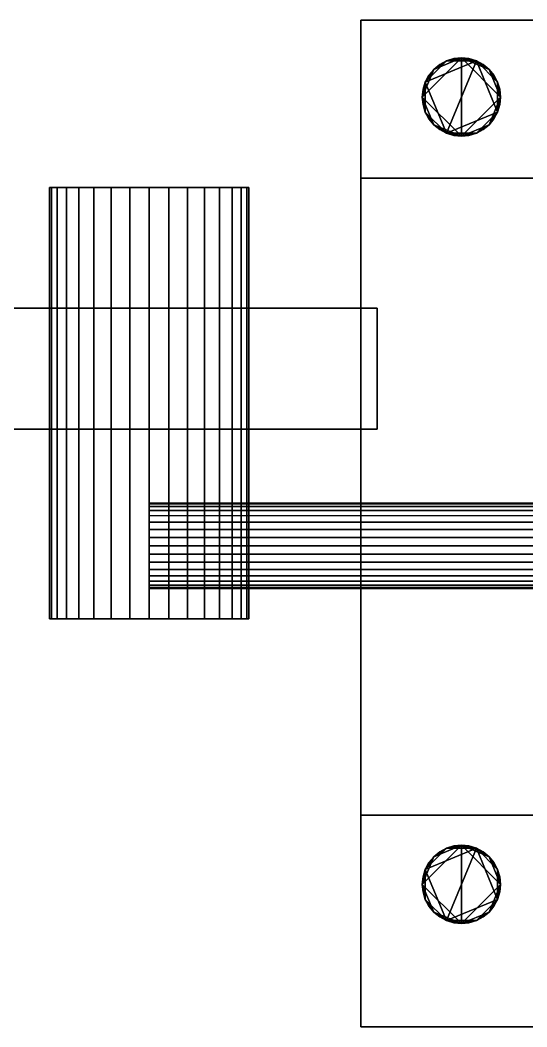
# Model space of a CAD drawing. Header units: metres. Extents: x 0 to 34.6, y -10.7 to 20.6.
# Drawn here: x 0.5251 to 0.5891, y 7.3772 to 7.5041 of the extents above; entities that cross this region are included whole.
import ezdxf

# ---------------------------------------------------------------- set-up
doc = ezdxf.new("R2010")
doc.units = ezdxf.units.M
doc.header["$MEASUREMENT"] = 0
doc.layers.get('0').update_dxf_attribs({"linetype": 'CONTINUOUS'})

msp = doc.modelspace()

# ---------------------------------------------------------------- linework, layer by layer
for points in [[(0.56812, 7.48419, 2.5), (0.56812, 7.5041, 2.5), (0.56812, 7.5041, 2.5), (0.56812, 7.48419, 2.5)], [(0.56812, 7.5041, 2.5), (0.5905, 7.5041, 2.5), (0.5905, 7.5041, 2.5), (0.56812, 7.5041, 2.5)], [(0.56812, 7.5041, 2.5), (0.56812, 7.48419, 2.5), (0.5905, 7.48419, 2.5), (0.5905, 7.5041, 2.5)], [(0.56812, 7.5041, 2.5), (0.5905, 7.5041, 2.5), (0.5905, 7.48419, 2.5), (0.56812, 7.48419, 2.5)], [(0.57588, 7.49441, 2.5), (0.57732, 7.4979, 2.5), (0.58081, 7.49935, 2.5)], [(0.58081, 7.48948, 2.5), (0.57588, 7.49441, 2.5), (0.58081, 7.49935, 2.5)], [(0.57732, 7.4979, 2.5), (0.57892, 7.49897, 2.5), (0.58081, 7.49935, 2.5)], [(0.57892, 7.49897, 2.5), (0.57985, 7.49925, 2.5), (0.58081, 7.49935, 2.5)], [(0.58081, 7.49935, 2.5), (0.57985, 7.49925, 2.5), (0.57892, 7.49897, 2.5)], [(0.5827, 7.49897, 2.5), (0.58081, 7.49935, 2.5), (0.57892, 7.49897, 2.5)], [(0.57985, 7.49925, 2.5), (0.57892, 7.49897, 2.5), (0.57892, 7.49897, 2.5), (0.57985, 7.49925, 2.5)], [(0.58081, 7.49935, 2.5), (0.57985, 7.49925, 2.5), (0.57985, 7.49925, 2.5), (0.58081, 7.49935, 2.5)], [(0.58081, 7.49935, 2.5), (0.58177, 7.49925, 2.5), (0.5827, 7.49897, 2.5)], [(0.58081, 7.49935, 2.5), (0.5827, 7.49897, 2.5), (0.5843, 7.4979, 2.5)], [(0.58081, 7.49935, 2.5), (0.5843, 7.4979, 2.5), (0.58574, 7.49441, 2.5)], [(0.58081, 7.49935, 2.5), (0.58574, 7.49441, 2.5), (0.58081, 7.48948, 2.5)], [(0.5827, 7.49897, 2.5), (0.58177, 7.49925, 2.5), (0.58081, 7.49935, 2.5)], [(0.58177, 7.49925, 2.5), (0.58081, 7.49935, 2.5), (0.58081, 7.49935, 2.5), (0.58177, 7.49925, 2.5)], [(0.5827, 7.49897, 2.5), (0.58177, 7.49925, 2.5), (0.58177, 7.49925, 2.5), (0.5827, 7.49897, 2.5)], [(0.57588, 7.49441, 2.5), (0.57625, 7.4963, 2.5), (0.57732, 7.4979, 2.5)], [(0.57892, 7.49897, 2.5), (0.57732, 7.4979, 2.5), (0.57625, 7.4963, 2.5)], [(0.5827, 7.49897, 2.5), (0.57892, 7.49897, 2.5), (0.57625, 7.4963, 2.5)], [(0.5827, 7.49897, 2.5), (0.57625, 7.4963, 2.5), (0.57892, 7.48985, 2.5)], [(0.57625, 7.4963, 2.5), (0.57671, 7.49715, 2.5), (0.57732, 7.4979, 2.5)], [(0.57732, 7.4979, 2.5), (0.57671, 7.49715, 2.5), (0.57625, 7.4963, 2.5)], [(0.57732, 7.4979, 2.5), (0.57671, 7.49715, 2.5), (0.57671, 7.49715, 2.5), (0.57732, 7.4979, 2.5)], [(0.57732, 7.4979, 2.5), (0.57807, 7.49852, 2.5), (0.57892, 7.49897, 2.5)], [(0.57892, 7.49897, 2.5), (0.57807, 7.49852, 2.5), (0.57732, 7.4979, 2.5)], [(0.57807, 7.49852, 2.5), (0.57732, 7.4979, 2.5), (0.57732, 7.4979, 2.5), (0.57807, 7.49852, 2.5)], [(0.57892, 7.49897, 2.5), (0.57807, 7.49852, 2.5), (0.57807, 7.49852, 2.5), (0.57892, 7.49897, 2.5)], [(0.57892, 7.48985, 2.5), (0.58537, 7.49252, 2.5), (0.5827, 7.49897, 2.5)], [(0.5827, 7.49897, 2.5), (0.58355, 7.49852, 2.5), (0.5843, 7.4979, 2.5)], [(0.5843, 7.4979, 2.5), (0.58355, 7.49852, 2.5), (0.5827, 7.49897, 2.5)], [(0.58537, 7.4963, 2.5), (0.5843, 7.4979, 2.5), (0.5827, 7.49897, 2.5)], [(0.58537, 7.49252, 2.5), (0.58537, 7.4963, 2.5), (0.5827, 7.49897, 2.5)], [(0.58355, 7.49852, 2.5), (0.5827, 7.49897, 2.5), (0.5827, 7.49897, 2.5), (0.58355, 7.49852, 2.5)], [(0.5843, 7.4979, 2.5), (0.58355, 7.49852, 2.5), (0.58355, 7.49852, 2.5), (0.5843, 7.4979, 2.5)], [(0.5843, 7.4979, 2.5), (0.58491, 7.49715, 2.5), (0.58537, 7.4963, 2.5)], [(0.5843, 7.4979, 2.5), (0.58537, 7.4963, 2.5), (0.58574, 7.49441, 2.5)], [(0.58537, 7.4963, 2.5), (0.58491, 7.49715, 2.5), (0.5843, 7.4979, 2.5)], [(0.58491, 7.49715, 2.5), (0.5843, 7.4979, 2.5), (0.5843, 7.4979, 2.5), (0.58491, 7.49715, 2.5)], [(0.57671, 7.49715, 2.5), (0.57625, 7.4963, 2.5), (0.57625, 7.4963, 2.5), (0.57671, 7.49715, 2.5)], [(0.58537, 7.4963, 2.5), (0.58491, 7.49715, 2.5), (0.58491, 7.49715, 2.5), (0.58537, 7.4963, 2.5)], [(0.57588, 7.49441, 2.5), (0.57597, 7.49538, 2.5), (0.57625, 7.4963, 2.5)], [(0.57625, 7.4963, 2.5), (0.57597, 7.49538, 2.5), (0.57588, 7.49441, 2.5)], [(0.57625, 7.4963, 2.5), (0.57588, 7.49441, 2.5), (0.57625, 7.49252, 2.5)], [(0.57597, 7.49538, 2.5), (0.57588, 7.49441, 2.5), (0.57588, 7.49441, 2.5), (0.57597, 7.49538, 2.5)], [(0.57625, 7.4963, 2.5), (0.57597, 7.49538, 2.5), (0.57597, 7.49538, 2.5), (0.57625, 7.4963, 2.5)], [(0.57625, 7.4963, 2.5), (0.57625, 7.49252, 2.5), (0.57892, 7.48985, 2.5)], [(0.58537, 7.4963, 2.5), (0.58565, 7.49538, 2.5), (0.58574, 7.49441, 2.5)], [(0.58574, 7.49441, 2.5), (0.58565, 7.49538, 2.5), (0.58537, 7.4963, 2.5)], [(0.58537, 7.49252, 2.5), (0.58574, 7.49441, 2.5), (0.58537, 7.4963, 2.5)], [(0.58565, 7.49538, 2.5), (0.58537, 7.4963, 2.5), (0.58537, 7.4963, 2.5), (0.58565, 7.49538, 2.5)], [(0.58574, 7.49441, 2.5), (0.58565, 7.49538, 2.5), (0.58565, 7.49538, 2.5), (0.58574, 7.49441, 2.5)], [(0.57625, 7.49252, 2.5), (0.57597, 7.49345, 2.5), (0.57588, 7.49441, 2.5)], [(0.57732, 7.49092, 2.5), (0.57625, 7.49252, 2.5), (0.57588, 7.49441, 2.5)], [(0.58081, 7.48948, 2.5), (0.57732, 7.49092, 2.5), (0.57588, 7.49441, 2.5)], [(0.57588, 7.49441, 2.5), (0.57597, 7.49345, 2.5), (0.57625, 7.49252, 2.5)], [(0.57588, 7.49441, 2.5), (0.57597, 7.49345, 2.5), (0.57597, 7.49345, 2.5), (0.57588, 7.49441, 2.5)], [(0.58574, 7.49441, 2.5), (0.5843, 7.49092, 2.5), (0.58081, 7.48948, 2.5)], [(0.58574, 7.49441, 2.5), (0.58537, 7.49252, 2.5), (0.5843, 7.49092, 2.5)], [(0.58574, 7.49441, 2.5), (0.58565, 7.49345, 2.5), (0.58537, 7.49252, 2.5)], [(0.58537, 7.49252, 2.5), (0.58565, 7.49345, 2.5), (0.58574, 7.49441, 2.5)], [(0.58565, 7.49345, 2.5), (0.58574, 7.49441, 2.5), (0.58574, 7.49441, 2.5), (0.58565, 7.49345, 2.5)], [(0.57597, 7.49345, 2.5), (0.57625, 7.49252, 2.5), (0.57625, 7.49252, 2.5), (0.57597, 7.49345, 2.5)], [(0.58537, 7.49252, 2.5), (0.58565, 7.49345, 2.5), (0.58565, 7.49345, 2.5), (0.58537, 7.49252, 2.5)], [(0.57732, 7.49092, 2.5), (0.57671, 7.49167, 2.5), (0.57625, 7.49252, 2.5)], [(0.57625, 7.49252, 2.5), (0.57671, 7.49167, 2.5), (0.57732, 7.49092, 2.5)], [(0.57625, 7.49252, 2.5), (0.57732, 7.49092, 2.5), (0.57892, 7.48985, 2.5)], [(0.57625, 7.49252, 2.5), (0.57671, 7.49167, 2.5), (0.57671, 7.49167, 2.5), (0.57625, 7.49252, 2.5)], [(0.57671, 7.49167, 2.5), (0.57732, 7.49092, 2.5), (0.57732, 7.49092, 2.5), (0.57671, 7.49167, 2.5)], [(0.57892, 7.48985, 2.5), (0.5827, 7.48985, 2.5), (0.58537, 7.49252, 2.5)], [(0.5827, 7.48985, 2.5), (0.5843, 7.49092, 2.5), (0.58537, 7.49252, 2.5)], [(0.58537, 7.49252, 2.5), (0.58491, 7.49167, 2.5), (0.5843, 7.49092, 2.5)], [(0.5843, 7.49092, 2.5), (0.58491, 7.49167, 2.5), (0.58537, 7.49252, 2.5)], [(0.5843, 7.49092, 2.5), (0.58491, 7.49167, 2.5), (0.58491, 7.49167, 2.5), (0.5843, 7.49092, 2.5)], [(0.58491, 7.49167, 2.5), (0.58537, 7.49252, 2.5), (0.58537, 7.49252, 2.5), (0.58491, 7.49167, 2.5)], [(0.57892, 7.48985, 2.5), (0.57807, 7.49031, 2.5), (0.57732, 7.49092, 2.5)], [(0.58081, 7.48948, 2.5), (0.57892, 7.48985, 2.5), (0.57732, 7.49092, 2.5)], [(0.57732, 7.49092, 2.5), (0.57807, 7.49031, 2.5), (0.57892, 7.48985, 2.5)], [(0.57732, 7.49092, 2.5), (0.57807, 7.49031, 2.5), (0.57807, 7.49031, 2.5), (0.57732, 7.49092, 2.5)], [(0.57807, 7.49031, 2.5), (0.57892, 7.48985, 2.5), (0.57892, 7.48985, 2.5), (0.57807, 7.49031, 2.5)], [(0.5843, 7.49092, 2.5), (0.5827, 7.48985, 2.5), (0.58081, 7.48948, 2.5)], [(0.5843, 7.49092, 2.5), (0.58355, 7.49031, 2.5), (0.5827, 7.48985, 2.5)], [(0.5827, 7.48985, 2.5), (0.58355, 7.49031, 2.5), (0.5843, 7.49092, 2.5)], [(0.5827, 7.48985, 2.5), (0.58355, 7.49031, 2.5), (0.58355, 7.49031, 2.5), (0.5827, 7.48985, 2.5)], [(0.58355, 7.49031, 2.5), (0.5843, 7.49092, 2.5), (0.5843, 7.49092, 2.5), (0.58355, 7.49031, 2.5)], [(0.58081, 7.48948, 2.5), (0.57985, 7.48957, 2.5), (0.57892, 7.48985, 2.5)], [(0.57892, 7.48985, 2.5), (0.57985, 7.48957, 2.5), (0.58081, 7.48948, 2.5)], [(0.57892, 7.48985, 2.5), (0.58081, 7.48948, 2.5), (0.5827, 7.48985, 2.5)], [(0.57892, 7.48985, 2.5), (0.57985, 7.48957, 2.5), (0.57985, 7.48957, 2.5), (0.57892, 7.48985, 2.5)], [(0.57985, 7.48957, 2.5), (0.58081, 7.48948, 2.5), (0.58081, 7.48948, 2.5), (0.57985, 7.48957, 2.5)], [(0.5827, 7.48985, 2.5), (0.58177, 7.48957, 2.5), (0.58081, 7.48948, 2.5)], [(0.58081, 7.48948, 2.5), (0.58177, 7.48957, 2.5), (0.5827, 7.48985, 2.5)], [(0.58081, 7.48948, 2.5), (0.58177, 7.48957, 2.5), (0.58177, 7.48957, 2.5), (0.58081, 7.48948, 2.5)], [(0.58177, 7.48957, 2.5), (0.5827, 7.48985, 2.5), (0.5827, 7.48985, 2.5), (0.58177, 7.48957, 2.5)], [(0.56812, 7.48419, 2.5), (0.56812, 7.40388, 2.5), (0.5905, 7.40388, 2.5), (0.5905, 7.48419, 2.5)], [(0.56812, 7.48419, 2.5), (0.5905, 7.48419, 2.5), (0.5905, 7.40388, 2.5), (0.56812, 7.40388, 2.5)], [(0.56812, 7.40388, 2.5), (0.56812, 7.48419, 2.5), (0.56812, 7.48419, 2.5), (0.56812, 7.40388, 2.5)], [(0.5298, 7.48301, 2.5), (0.52909, 7.48301, 2.5), (0.52884, 7.48301, 2.5)], [(0.52884, 7.48301, 2.5), (0.52909, 7.48301, 2.5), (0.5298, 7.48301, 2.5)], [(0.5298, 7.48301, 2.5), (0.52884, 7.48301, 2.5), (0.5298, 7.48301, 2.5)], [(0.52884, 7.42863, 2.5), (0.52909, 7.42863, 2.5), (0.52909, 7.48301, 2.5), (0.52884, 7.48301, 2.5)], [(0.52909, 7.42863, 2.5), (0.52884, 7.42863, 2.5), (0.52884, 7.48301, 2.5), (0.52909, 7.48301, 2.5)], [(0.5298, 7.48301, 2.5), (0.52909, 7.48301, 2.5), (0.52884, 7.48301, 2.5)], [(0.52884, 7.48301, 2.5), (0.52909, 7.48301, 2.5), (0.5298, 7.48301, 2.5)], [(0.5298, 7.48301, 2.5), (0.52884, 7.48301, 2.5), (0.5298, 7.48301, 2.5)], [(0.52884, 7.42863, 2.5), (0.52909, 7.42863, 2.5), (0.52909, 7.48301, 2.5), (0.52884, 7.48301, 2.5)], [(0.52909, 7.42863, 2.5), (0.52884, 7.42863, 2.5), (0.52884, 7.48301, 2.5), (0.52909, 7.48301, 2.5)], [(0.52909, 7.42863, 2.5), (0.5298, 7.42863, 2.5), (0.5298, 7.48301, 2.5), (0.52909, 7.48301, 2.5)], [(0.5298, 7.42863, 2.5), (0.52909, 7.42863, 2.5), (0.52909, 7.48301, 2.5), (0.5298, 7.48301, 2.5)], [(0.52909, 7.42863, 2.5), (0.5298, 7.42863, 2.5), (0.5298, 7.48301, 2.5), (0.52909, 7.48301, 2.5)], [(0.5298, 7.42863, 2.5), (0.52909, 7.42863, 2.5), (0.52909, 7.48301, 2.5), (0.5298, 7.48301, 2.5)], [(0.53253, 7.48301, 2.5), (0.53096, 7.48301, 2.5), (0.5298, 7.48301, 2.5)], [(0.5298, 7.48301, 2.5), (0.53096, 7.48301, 2.5), (0.53253, 7.48301, 2.5)], [(0.5366, 7.48301, 2.5), (0.53253, 7.48301, 2.5), (0.5298, 7.48301, 2.5)], [(0.5298, 7.48301, 2.5), (0.53253, 7.48301, 2.5), (0.5366, 7.48301, 2.5)], [(0.54623, 7.48301, 2.5), (0.5366, 7.48301, 2.5), (0.5298, 7.48301, 2.5)], [(0.5298, 7.48301, 2.5), (0.5298, 7.48301, 2.5), (0.5366, 7.48301, 2.5)], [(0.54623, 7.48301, 2.5), (0.5298, 7.48301, 2.5), (0.5366, 7.48301, 2.5)], [(0.5298, 7.42863, 2.5), (0.53096, 7.42863, 2.5), (0.53096, 7.48301, 2.5), (0.5298, 7.48301, 2.5)], [(0.53096, 7.42863, 2.5), (0.5298, 7.42863, 2.5), (0.5298, 7.48301, 2.5), (0.53096, 7.48301, 2.5)], [(0.53253, 7.48301, 2.5), (0.53096, 7.48301, 2.5), (0.5298, 7.48301, 2.5)], [(0.5298, 7.48301, 2.5), (0.53096, 7.48301, 2.5), (0.53253, 7.48301, 2.5)], [(0.5366, 7.48301, 2.5), (0.53253, 7.48301, 2.5), (0.5298, 7.48301, 2.5)], [(0.5298, 7.48301, 2.5), (0.53253, 7.48301, 2.5), (0.5366, 7.48301, 2.5)], [(0.54623, 7.48301, 2.5), (0.5366, 7.48301, 2.5), (0.5298, 7.48301, 2.5)], [(0.5298, 7.48301, 2.5), (0.5298, 7.48301, 2.5), (0.5366, 7.48301, 2.5)], [(0.54623, 7.48301, 2.5), (0.5298, 7.48301, 2.5), (0.5366, 7.48301, 2.5)], [(0.5298, 7.42863, 2.5), (0.53096, 7.42863, 2.5), (0.53096, 7.48301, 2.5), (0.5298, 7.48301, 2.5)], [(0.53096, 7.42863, 2.5), (0.5298, 7.42863, 2.5), (0.5298, 7.48301, 2.5), (0.53096, 7.48301, 2.5)], [(0.53253, 7.42863, 2.5), (0.53096, 7.42863, 2.5), (0.53096, 7.48301, 2.5), (0.53253, 7.48301, 2.5)], [(0.53096, 7.42863, 2.5), (0.53253, 7.42863, 2.5), (0.53253, 7.48301, 2.5), (0.53096, 7.48301, 2.5)], [(0.53253, 7.42863, 2.5), (0.53096, 7.42863, 2.5), (0.53096, 7.48301, 2.5), (0.53253, 7.48301, 2.5)], [(0.53096, 7.42863, 2.5), (0.53253, 7.42863, 2.5), (0.53253, 7.48301, 2.5), (0.53096, 7.48301, 2.5)], [(0.5366, 7.48301, 2.5), (0.53443, 7.48301, 2.5), (0.53253, 7.48301, 2.5)], [(0.53253, 7.48301, 2.5), (0.53443, 7.48301, 2.5), (0.5366, 7.48301, 2.5)], [(0.53443, 7.42863, 2.5), (0.53253, 7.42863, 2.5), (0.53253, 7.48301, 2.5), (0.53443, 7.48301, 2.5)], [(0.53253, 7.42863, 2.5), (0.53443, 7.42863, 2.5), (0.53443, 7.48301, 2.5), (0.53253, 7.48301, 2.5)], [(0.5366, 7.48301, 2.5), (0.53443, 7.48301, 2.5), (0.53253, 7.48301, 2.5)], [(0.53253, 7.48301, 2.5), (0.53443, 7.48301, 2.5), (0.5366, 7.48301, 2.5)], [(0.53443, 7.42863, 2.5), (0.53253, 7.42863, 2.5), (0.53253, 7.48301, 2.5), (0.53443, 7.48301, 2.5)], [(0.53253, 7.42863, 2.5), (0.53443, 7.42863, 2.5), (0.53443, 7.48301, 2.5), (0.53253, 7.48301, 2.5)], [(0.5366, 7.42863, 2.5), (0.53443, 7.42863, 2.5), (0.53443, 7.48301, 2.5), (0.5366, 7.48301, 2.5)], [(0.53443, 7.42863, 2.5), (0.5366, 7.42863, 2.5), (0.5366, 7.48301, 2.5), (0.53443, 7.48301, 2.5)], [(0.5366, 7.42863, 2.5), (0.53443, 7.42863, 2.5), (0.53443, 7.48301, 2.5), (0.5366, 7.48301, 2.5)], [(0.53443, 7.42863, 2.5), (0.5366, 7.42863, 2.5), (0.5366, 7.48301, 2.5), (0.53443, 7.48301, 2.5)], [(0.54141, 7.48301, 2.5), (0.53896, 7.48301, 2.5), (0.5366, 7.48301, 2.5)], [(0.5366, 7.48301, 2.5), (0.53896, 7.48301, 2.5), (0.54141, 7.48301, 2.5)], [(0.54623, 7.48301, 2.5), (0.54141, 7.48301, 2.5), (0.5366, 7.48301, 2.5)], [(0.5366, 7.48301, 2.5), (0.54141, 7.48301, 2.5), (0.54623, 7.48301, 2.5)], [(0.5366, 7.48301, 2.5), (0.54623, 7.48301, 2.5), (0.55303, 7.48301, 2.5)], [(0.5366, 7.48301, 2.5), (0.55303, 7.48301, 2.5), (0.54623, 7.48301, 2.5)], [(0.53896, 7.42863, 2.5), (0.5366, 7.42863, 2.5), (0.5366, 7.48301, 2.5), (0.53896, 7.48301, 2.5)], [(0.5366, 7.42863, 2.5), (0.53896, 7.42863, 2.5), (0.53896, 7.48301, 2.5), (0.5366, 7.48301, 2.5)], [(0.54141, 7.48301, 2.5), (0.53896, 7.48301, 2.5), (0.5366, 7.48301, 2.5)], [(0.5366, 7.48301, 2.5), (0.53896, 7.48301, 2.5), (0.54141, 7.48301, 2.5)], [(0.54623, 7.48301, 2.5), (0.54141, 7.48301, 2.5), (0.5366, 7.48301, 2.5)], [(0.5366, 7.48301, 2.5), (0.54141, 7.48301, 2.5), (0.54623, 7.48301, 2.5)], [(0.5366, 7.48301, 2.5), (0.54623, 7.48301, 2.5), (0.55303, 7.48301, 2.5)], [(0.5366, 7.48301, 2.5), (0.55303, 7.48301, 2.5), (0.54623, 7.48301, 2.5)], [(0.53896, 7.42863, 2.5), (0.5366, 7.42863, 2.5), (0.5366, 7.48301, 2.5), (0.53896, 7.48301, 2.5)], [(0.5366, 7.42863, 2.5), (0.53896, 7.42863, 2.5), (0.53896, 7.48301, 2.5), (0.5366, 7.48301, 2.5)], [(0.53896, 7.42863, 2.5), (0.54141, 7.42863, 2.5), (0.54141, 7.48301, 2.5), (0.53896, 7.48301, 2.5)], [(0.54141, 7.42863, 2.5), (0.53896, 7.42863, 2.5), (0.53896, 7.48301, 2.5), (0.54141, 7.48301, 2.5)], [(0.53896, 7.42863, 2.5), (0.54141, 7.42863, 2.5), (0.54141, 7.48301, 2.5), (0.53896, 7.48301, 2.5)], [(0.54141, 7.42863, 2.5), (0.53896, 7.42863, 2.5), (0.53896, 7.48301, 2.5), (0.54141, 7.48301, 2.5)], [(0.54623, 7.48301, 2.5), (0.54387, 7.48301, 2.5), (0.54141, 7.48301, 2.5)], [(0.54141, 7.48301, 2.5), (0.54387, 7.48301, 2.5), (0.54623, 7.48301, 2.5)], [(0.54387, 7.42863, 2.5), (0.54141, 7.42863, 2.5), (0.54141, 7.48301, 2.5), (0.54387, 7.48301, 2.5)], [(0.54141, 7.42863, 2.5), (0.54387, 7.42863, 2.5), (0.54387, 7.48301, 2.5), (0.54141, 7.48301, 2.5)], [(0.54623, 7.48301, 2.5), (0.54387, 7.48301, 2.5), (0.54141, 7.48301, 2.5)], [(0.54141, 7.48301, 2.5), (0.54387, 7.48301, 2.5), (0.54623, 7.48301, 2.5)], [(0.54387, 7.42863, 2.5), (0.54141, 7.42863, 2.5), (0.54141, 7.48301, 2.5), (0.54387, 7.48301, 2.5)], [(0.54141, 7.42863, 2.5), (0.54387, 7.42863, 2.5), (0.54387, 7.48301, 2.5), (0.54141, 7.48301, 2.5)], [(0.54387, 7.42863, 2.5), (0.54623, 7.42863, 2.5), (0.54623, 7.48301, 2.5), (0.54387, 7.48301, 2.5)], [(0.54623, 7.42863, 2.5), (0.54387, 7.42863, 2.5), (0.54387, 7.48301, 2.5), (0.54623, 7.48301, 2.5)], [(0.54387, 7.42863, 2.5), (0.54623, 7.42863, 2.5), (0.54623, 7.48301, 2.5), (0.54387, 7.48301, 2.5)], [(0.54623, 7.42863, 2.5), (0.54387, 7.42863, 2.5), (0.54387, 7.48301, 2.5), (0.54623, 7.48301, 2.5)], [(0.54623, 7.48301, 2.5), (0.5484, 7.48301, 2.5), (0.5503, 7.48301, 2.5)], [(0.5503, 7.48301, 2.5), (0.5484, 7.48301, 2.5), (0.54623, 7.48301, 2.5)], [(0.54623, 7.48301, 2.5), (0.5503, 7.48301, 2.5), (0.55303, 7.48301, 2.5)], [(0.55303, 7.48301, 2.5), (0.5503, 7.48301, 2.5), (0.54623, 7.48301, 2.5)], [(0.55303, 7.48301, 2.5), (0.55303, 7.48301, 2.5), (0.54623, 7.48301, 2.5)], [(0.54623, 7.42863, 2.5), (0.5484, 7.42863, 2.5), (0.5484, 7.48301, 2.5), (0.54623, 7.48301, 2.5)], [(0.5484, 7.42863, 2.5), (0.54623, 7.42863, 2.5), (0.54623, 7.48301, 2.5), (0.5484, 7.48301, 2.5)], [(0.54623, 7.48301, 2.5), (0.5484, 7.48301, 2.5), (0.5503, 7.48301, 2.5)], [(0.5503, 7.48301, 2.5), (0.5484, 7.48301, 2.5), (0.54623, 7.48301, 2.5)], [(0.54623, 7.48301, 2.5), (0.5503, 7.48301, 2.5), (0.55303, 7.48301, 2.5)], [(0.55303, 7.48301, 2.5), (0.5503, 7.48301, 2.5), (0.54623, 7.48301, 2.5)], [(0.55303, 7.48301, 2.5), (0.55303, 7.48301, 2.5), (0.54623, 7.48301, 2.5)], [(0.54623, 7.42863, 2.5), (0.5484, 7.42863, 2.5), (0.5484, 7.48301, 2.5), (0.54623, 7.48301, 2.5)], [(0.5484, 7.42863, 2.5), (0.54623, 7.42863, 2.5), (0.54623, 7.48301, 2.5), (0.5484, 7.48301, 2.5)], [(0.5503, 7.42863, 2.5), (0.5484, 7.42863, 2.5), (0.5484, 7.48301, 2.5), (0.5503, 7.48301, 2.5)], [(0.5484, 7.42863, 2.5), (0.5503, 7.42863, 2.5), (0.5503, 7.48301, 2.5), (0.5484, 7.48301, 2.5)], [(0.5503, 7.42863, 2.5), (0.5484, 7.42863, 2.5), (0.5484, 7.48301, 2.5), (0.5503, 7.48301, 2.5)], [(0.5484, 7.42863, 2.5), (0.5503, 7.42863, 2.5), (0.5503, 7.48301, 2.5), (0.5484, 7.48301, 2.5)], [(0.5503, 7.48301, 2.5), (0.55187, 7.48301, 2.5), (0.55303, 7.48301, 2.5)], [(0.55303, 7.48301, 2.5), (0.55187, 7.48301, 2.5), (0.5503, 7.48301, 2.5)], [(0.55187, 7.42863, 2.5), (0.5503, 7.42863, 2.5), (0.5503, 7.48301, 2.5), (0.55187, 7.48301, 2.5)], [(0.5503, 7.42863, 2.5), (0.55187, 7.42863, 2.5), (0.55187, 7.48301, 2.5), (0.5503, 7.48301, 2.5)], [(0.5503, 7.48301, 2.5), (0.55187, 7.48301, 2.5), (0.55303, 7.48301, 2.5)], [(0.55303, 7.48301, 2.5), (0.55187, 7.48301, 2.5), (0.5503, 7.48301, 2.5)], [(0.55187, 7.42863, 2.5), (0.5503, 7.42863, 2.5), (0.5503, 7.48301, 2.5), (0.55187, 7.48301, 2.5)], [(0.5503, 7.42863, 2.5), (0.55187, 7.42863, 2.5), (0.55187, 7.48301, 2.5), (0.5503, 7.48301, 2.5)], [(0.55303, 7.42863, 2.5), (0.55187, 7.42863, 2.5), (0.55187, 7.48301, 2.5), (0.55303, 7.48301, 2.5)], [(0.55187, 7.42863, 2.5), (0.55303, 7.42863, 2.5), (0.55303, 7.48301, 2.5), (0.55187, 7.48301, 2.5)], [(0.55303, 7.42863, 2.5), (0.55187, 7.42863, 2.5), (0.55187, 7.48301, 2.5), (0.55303, 7.48301, 2.5)], [(0.55187, 7.42863, 2.5), (0.55303, 7.42863, 2.5), (0.55303, 7.48301, 2.5), (0.55187, 7.48301, 2.5)], [(0.55303, 7.48301, 2.5), (0.55374, 7.48301, 2.5), (0.55399, 7.48301, 2.5)], [(0.55399, 7.48301, 2.5), (0.55374, 7.48301, 2.5), (0.55303, 7.48301, 2.5)], [(0.55303, 7.48301, 2.5), (0.55399, 7.48301, 2.5), (0.55303, 7.48301, 2.5)], [(0.55374, 7.42863, 2.5), (0.55303, 7.42863, 2.5), (0.55303, 7.48301, 2.5), (0.55374, 7.48301, 2.5)], [(0.55303, 7.42863, 2.5), (0.55374, 7.42863, 2.5), (0.55374, 7.48301, 2.5), (0.55303, 7.48301, 2.5)], [(0.55303, 7.48301, 2.5), (0.55374, 7.48301, 2.5), (0.55399, 7.48301, 2.5)], [(0.55399, 7.48301, 2.5), (0.55374, 7.48301, 2.5), (0.55303, 7.48301, 2.5)], [(0.55303, 7.48301, 2.5), (0.55399, 7.48301, 2.5), (0.55303, 7.48301, 2.5)], [(0.55374, 7.42863, 2.5), (0.55303, 7.42863, 2.5), (0.55303, 7.48301, 2.5), (0.55374, 7.48301, 2.5)], [(0.55303, 7.42863, 2.5), (0.55374, 7.42863, 2.5), (0.55374, 7.48301, 2.5), (0.55303, 7.48301, 2.5)], [(0.55399, 7.42863, 2.5), (0.55374, 7.42863, 2.5), (0.55374, 7.48301, 2.5), (0.55399, 7.48301, 2.5)], [(0.55374, 7.42863, 2.5), (0.55399, 7.42863, 2.5), (0.55399, 7.48301, 2.5), (0.55374, 7.48301, 2.5)], [(0.55399, 7.42863, 2.5), (0.55374, 7.42863, 2.5), (0.55374, 7.48301, 2.5), (0.55399, 7.48301, 2.5)], [(0.55374, 7.42863, 2.5), (0.55399, 7.42863, 2.5), (0.55399, 7.48301, 2.5), (0.55374, 7.48301, 2.5)], [(0.57017, 7.46777, 2.5), (0.57017, 7.46777, 2.5), (0.13174, 7.46777, 2.5)], [(0.57017, 7.45253, 2.5), (0.57017, 7.46777, 2.5), (0.13174, 7.46777, 2.5), (0.13174, 7.45253, 2.5)], [(0.57017, 7.46777, 2.5), (0.57017, 7.45253, 2.5), (0.13174, 7.45253, 2.5), (0.13174, 7.46777, 2.5)], [(0.57017, 7.46777, 2.5), (0.57017, 7.46777, 2.5), (0.57017, 7.45253, 2.5)], [(0.54141, 7.44279, 2.5), (0.54141, 7.4431, 2.5), (0.54141, 7.4432, 2.5)], [(0.54141, 7.4432, 2.5), (0.54141, 7.4431, 2.5), (0.54141, 7.44279, 2.5)], [(0.54141, 7.44279, 2.5), (0.54141, 7.4432, 2.5), (0.54141, 7.44279, 2.5)], [(0.54141, 7.44279, 2.5), (0.54141, 7.4431, 2.5), (0.54141, 7.4432, 2.5)], [(0.54141, 7.4432, 2.5), (0.54141, 7.4431, 2.5), (0.54141, 7.44279, 2.5)], [(0.54141, 7.44279, 2.5), (0.54141, 7.4432, 2.5), (0.54141, 7.44279, 2.5)], [(0.54141, 7.4431, 2.5), (0.54141, 7.4432, 2.5), (0.65772, 7.4432, 2.5), (0.65772, 7.4431, 2.5)], [(0.54141, 7.4432, 2.5), (0.54141, 7.4431, 2.5), (0.65772, 7.4431, 2.5), (0.65772, 7.4432, 2.5)], [(0.54141, 7.4431, 2.5), (0.54141, 7.4432, 2.5), (0.65772, 7.4432, 2.5), (0.65772, 7.4431, 2.5)], [(0.54141, 7.4432, 2.5), (0.54141, 7.4431, 2.5), (0.65772, 7.4431, 2.5), (0.65772, 7.4432, 2.5)], [(0.54141, 7.44279, 2.5), (0.54141, 7.4431, 2.5), (0.65772, 7.4431, 2.5), (0.65772, 7.44279, 2.5)], [(0.54141, 7.4431, 2.5), (0.54141, 7.44279, 2.5), (0.65772, 7.44279, 2.5), (0.65772, 7.4431, 2.5)], [(0.54141, 7.44279, 2.5), (0.54141, 7.4431, 2.5), (0.65772, 7.4431, 2.5), (0.65772, 7.44279, 2.5)], [(0.54141, 7.4431, 2.5), (0.54141, 7.44279, 2.5), (0.65772, 7.44279, 2.5), (0.65772, 7.4431, 2.5)], [(0.54141, 7.44162, 2.5), (0.54141, 7.44229, 2.5), (0.54141, 7.44279, 2.5)], [(0.54141, 7.44279, 2.5), (0.54141, 7.44229, 2.5), (0.54141, 7.44162, 2.5)], [(0.54141, 7.43988, 2.5), (0.54141, 7.44162, 2.5), (0.54141, 7.44279, 2.5)], [(0.54141, 7.44279, 2.5), (0.54141, 7.44162, 2.5), (0.54141, 7.43988, 2.5)], [(0.54141, 7.43577, 2.5), (0.54141, 7.43988, 2.5), (0.54141, 7.44279, 2.5)], [(0.54141, 7.44279, 2.5), (0.54141, 7.44279, 2.5), (0.54141, 7.43988, 2.5)], [(0.54141, 7.43577, 2.5), (0.54141, 7.44279, 2.5), (0.54141, 7.43988, 2.5)], [(0.54141, 7.44162, 2.5), (0.54141, 7.44229, 2.5), (0.54141, 7.44279, 2.5)], [(0.54141, 7.44279, 2.5), (0.54141, 7.44229, 2.5), (0.54141, 7.44162, 2.5)], [(0.54141, 7.43988, 2.5), (0.54141, 7.44162, 2.5), (0.54141, 7.44279, 2.5)], [(0.54141, 7.44279, 2.5), (0.54141, 7.44162, 2.5), (0.54141, 7.43988, 2.5)], [(0.54141, 7.43577, 2.5), (0.54141, 7.43988, 2.5), (0.54141, 7.44279, 2.5)], [(0.54141, 7.44279, 2.5), (0.54141, 7.44279, 2.5), (0.54141, 7.43988, 2.5)], [(0.54141, 7.43577, 2.5), (0.54141, 7.44279, 2.5), (0.54141, 7.43988, 2.5)], [(0.54141, 7.44229, 2.5), (0.54141, 7.44279, 2.5), (0.65772, 7.44279, 2.5), (0.65772, 7.44229, 2.5)], [(0.54141, 7.44279, 2.5), (0.54141, 7.44229, 2.5), (0.65772, 7.44229, 2.5), (0.65772, 7.44279, 2.5)], [(0.54141, 7.44229, 2.5), (0.54141, 7.44279, 2.5), (0.65772, 7.44279, 2.5), (0.65772, 7.44229, 2.5)], [(0.54141, 7.44279, 2.5), (0.54141, 7.44229, 2.5), (0.65772, 7.44229, 2.5), (0.65772, 7.44279, 2.5)], [(0.54141, 7.44162, 2.5), (0.54141, 7.44229, 2.5), (0.65772, 7.44229, 2.5), (0.65772, 7.44163, 2.5)], [(0.54141, 7.44162, 2.5), (0.54141, 7.44229, 2.5), (0.65772, 7.44229, 2.5), (0.65772, 7.44163, 2.5)], [(0.54141, 7.44229, 2.5), (0.54141, 7.44162, 2.5), (0.65772, 7.44163, 2.5), (0.65772, 7.44229, 2.5)], [(0.54141, 7.44229, 2.5), (0.54141, 7.44162, 2.5), (0.65772, 7.44163, 2.5), (0.65772, 7.44229, 2.5)], [(0.54141, 7.44081, 2.5), (0.54141, 7.44162, 2.5), (0.65772, 7.44163, 2.5), (0.65772, 7.44081, 2.5)], [(0.54141, 7.44081, 2.5), (0.54141, 7.44162, 2.5), (0.65772, 7.44163, 2.5), (0.65772, 7.44081, 2.5)], [(0.54141, 7.44162, 2.5), (0.54141, 7.44081, 2.5), (0.65772, 7.44081, 2.5), (0.65772, 7.44163, 2.5)], [(0.54141, 7.44162, 2.5), (0.54141, 7.44081, 2.5), (0.65772, 7.44081, 2.5), (0.65772, 7.44163, 2.5)], [(0.54141, 7.43988, 2.5), (0.54141, 7.44081, 2.5), (0.54141, 7.44162, 2.5)], [(0.54141, 7.44162, 2.5), (0.54141, 7.44081, 2.5), (0.54141, 7.43988, 2.5)], [(0.54141, 7.43988, 2.5), (0.54141, 7.44081, 2.5), (0.54141, 7.44162, 2.5)], [(0.54141, 7.44162, 2.5), (0.54141, 7.44081, 2.5), (0.54141, 7.43988, 2.5)], [(0.54141, 7.43988, 2.5), (0.54141, 7.44081, 2.5), (0.65772, 7.44081, 2.5), (0.65772, 7.43988, 2.5)], [(0.54141, 7.43988, 2.5), (0.54141, 7.44081, 2.5), (0.65772, 7.44081, 2.5), (0.65772, 7.43988, 2.5)], [(0.54141, 7.44081, 2.5), (0.54141, 7.43988, 2.5), (0.65772, 7.43988, 2.5), (0.65772, 7.44081, 2.5)], [(0.54141, 7.44081, 2.5), (0.54141, 7.43988, 2.5), (0.65772, 7.43988, 2.5), (0.65772, 7.44081, 2.5)], [(0.54141, 7.43988, 2.5), (0.54141, 7.43887, 2.5), (0.54141, 7.43782, 2.5)], [(0.54141, 7.43782, 2.5), (0.54141, 7.43887, 2.5), (0.54141, 7.43988, 2.5)], [(0.54141, 7.43988, 2.5), (0.54141, 7.43782, 2.5), (0.54141, 7.43577, 2.5)], [(0.54141, 7.43577, 2.5), (0.54141, 7.43782, 2.5), (0.54141, 7.43988, 2.5)], [(0.54141, 7.43988, 2.5), (0.54141, 7.43577, 2.5), (0.54141, 7.43286, 2.5)], [(0.54141, 7.43988, 2.5), (0.54141, 7.43286, 2.5), (0.54141, 7.43577, 2.5)], [(0.54141, 7.43988, 2.5), (0.54141, 7.43887, 2.5), (0.54141, 7.43782, 2.5)], [(0.54141, 7.43782, 2.5), (0.54141, 7.43887, 2.5), (0.54141, 7.43988, 2.5)], [(0.54141, 7.43988, 2.5), (0.54141, 7.43782, 2.5), (0.54141, 7.43577, 2.5)], [(0.54141, 7.43577, 2.5), (0.54141, 7.43782, 2.5), (0.54141, 7.43988, 2.5)], [(0.54141, 7.43988, 2.5), (0.54141, 7.43577, 2.5), (0.54141, 7.43286, 2.5)], [(0.54141, 7.43988, 2.5), (0.54141, 7.43286, 2.5), (0.54141, 7.43577, 2.5)], [(0.54141, 7.43887, 2.5), (0.54141, 7.43988, 2.5), (0.65772, 7.43988, 2.5), (0.65772, 7.43887, 2.5)], [(0.54141, 7.43887, 2.5), (0.54141, 7.43988, 2.5), (0.65772, 7.43988, 2.5), (0.65772, 7.43887, 2.5)], [(0.54141, 7.43988, 2.5), (0.54141, 7.43887, 2.5), (0.65772, 7.43887, 2.5), (0.65772, 7.43988, 2.5)], [(0.54141, 7.43988, 2.5), (0.54141, 7.43887, 2.5), (0.65772, 7.43887, 2.5), (0.65772, 7.43988, 2.5)], [(0.54141, 7.43782, 2.5), (0.54141, 7.43887, 2.5), (0.65772, 7.43887, 2.5), (0.65772, 7.43782, 2.5)], [(0.54141, 7.43782, 2.5), (0.54141, 7.43887, 2.5), (0.65772, 7.43887, 2.5), (0.65772, 7.43782, 2.5)], [(0.54141, 7.43887, 2.5), (0.54141, 7.43782, 2.5), (0.65772, 7.43782, 2.5), (0.65772, 7.43887, 2.5)], [(0.54141, 7.43887, 2.5), (0.54141, 7.43782, 2.5), (0.65772, 7.43782, 2.5), (0.65772, 7.43887, 2.5)], [(0.54141, 7.43782, 2.5), (0.54141, 7.43677, 2.5), (0.54141, 7.43577, 2.5)], [(0.54141, 7.43577, 2.5), (0.54141, 7.43677, 2.5), (0.54141, 7.43782, 2.5)], [(0.54141, 7.43782, 2.5), (0.54141, 7.43677, 2.5), (0.54141, 7.43577, 2.5)], [(0.54141, 7.43577, 2.5), (0.54141, 7.43677, 2.5), (0.54141, 7.43782, 2.5)], [(0.54141, 7.43782, 2.5), (0.54141, 7.43677, 2.5), (0.65772, 7.43677, 2.5), (0.65772, 7.43782, 2.5)], [(0.54141, 7.43677, 2.5), (0.54141, 7.43782, 2.5), (0.65772, 7.43782, 2.5), (0.65772, 7.43677, 2.5)], [(0.54141, 7.43677, 2.5), (0.54141, 7.43782, 2.5), (0.65772, 7.43782, 2.5), (0.65772, 7.43677, 2.5)], [(0.54141, 7.43782, 2.5), (0.54141, 7.43677, 2.5), (0.65772, 7.43677, 2.5), (0.65772, 7.43782, 2.5)], [(0.54141, 7.43677, 2.5), (0.54141, 7.43577, 2.5), (0.65772, 7.43577, 2.5), (0.65772, 7.43677, 2.5)], [(0.54141, 7.43577, 2.5), (0.54141, 7.43677, 2.5), (0.65772, 7.43677, 2.5), (0.65772, 7.43577, 2.5)], [(0.54141, 7.43577, 2.5), (0.54141, 7.43677, 2.5), (0.65772, 7.43677, 2.5), (0.65772, 7.43577, 2.5)], [(0.54141, 7.43677, 2.5), (0.54141, 7.43577, 2.5), (0.65772, 7.43577, 2.5), (0.65772, 7.43677, 2.5)], [(0.54141, 7.43577, 2.5), (0.54141, 7.43484, 2.5), (0.54141, 7.43402, 2.5)], [(0.54141, 7.43402, 2.5), (0.54141, 7.43484, 2.5), (0.54141, 7.43577, 2.5)], [(0.54141, 7.43577, 2.5), (0.54141, 7.43402, 2.5), (0.54141, 7.43286, 2.5)], [(0.54141, 7.43286, 2.5), (0.54141, 7.43402, 2.5), (0.54141, 7.43577, 2.5)], [(0.54141, 7.43286, 2.5), (0.54141, 7.43286, 2.5), (0.54141, 7.43577, 2.5)], [(0.54141, 7.43577, 2.5), (0.54141, 7.43484, 2.5), (0.54141, 7.43402, 2.5)], [(0.54141, 7.43402, 2.5), (0.54141, 7.43484, 2.5), (0.54141, 7.43577, 2.5)], [(0.54141, 7.43577, 2.5), (0.54141, 7.43402, 2.5), (0.54141, 7.43286, 2.5)], [(0.54141, 7.43286, 2.5), (0.54141, 7.43402, 2.5), (0.54141, 7.43577, 2.5)], [(0.54141, 7.43286, 2.5), (0.54141, 7.43286, 2.5), (0.54141, 7.43577, 2.5)], [(0.54141, 7.43577, 2.5), (0.54141, 7.43484, 2.5), (0.65772, 7.43484, 2.5), (0.65772, 7.43577, 2.5)], [(0.54141, 7.43484, 2.5), (0.54141, 7.43577, 2.5), (0.65772, 7.43577, 2.5), (0.65772, 7.43484, 2.5)], [(0.54141, 7.43484, 2.5), (0.54141, 7.43577, 2.5), (0.65772, 7.43577, 2.5), (0.65772, 7.43484, 2.5)], [(0.54141, 7.43577, 2.5), (0.54141, 7.43484, 2.5), (0.65772, 7.43484, 2.5), (0.65772, 7.43577, 2.5)], [(0.54141, 7.43484, 2.5), (0.54141, 7.43402, 2.5), (0.65772, 7.43402, 2.5), (0.65772, 7.43484, 2.5)], [(0.54141, 7.43402, 2.5), (0.54141, 7.43484, 2.5), (0.65772, 7.43484, 2.5), (0.65772, 7.43402, 2.5)], [(0.54141, 7.43402, 2.5), (0.54141, 7.43484, 2.5), (0.65772, 7.43484, 2.5), (0.65772, 7.43402, 2.5)], [(0.54141, 7.43484, 2.5), (0.54141, 7.43402, 2.5), (0.65772, 7.43402, 2.5), (0.65772, 7.43484, 2.5)], [(0.54141, 7.43402, 2.5), (0.54141, 7.43335, 2.5), (0.54141, 7.43286, 2.5)], [(0.54141, 7.43286, 2.5), (0.54141, 7.43335, 2.5), (0.54141, 7.43402, 2.5)], [(0.54141, 7.43402, 2.5), (0.54141, 7.43335, 2.5), (0.54141, 7.43286, 2.5)], [(0.54141, 7.43286, 2.5), (0.54141, 7.43335, 2.5), (0.54141, 7.43402, 2.5)], [(0.54141, 7.43402, 2.5), (0.54141, 7.43335, 2.5), (0.65772, 7.43335, 2.5), (0.65772, 7.43402, 2.5)], [(0.54141, 7.43335, 2.5), (0.54141, 7.43402, 2.5), (0.65772, 7.43402, 2.5), (0.65772, 7.43335, 2.5)], [(0.54141, 7.43335, 2.5), (0.54141, 7.43402, 2.5), (0.65772, 7.43402, 2.5), (0.65772, 7.43335, 2.5)], [(0.54141, 7.43402, 2.5), (0.54141, 7.43335, 2.5), (0.65772, 7.43335, 2.5), (0.65772, 7.43402, 2.5)], [(0.54141, 7.43286, 2.5), (0.54141, 7.43335, 2.5), (0.65772, 7.43335, 2.5), (0.65772, 7.43286, 2.5)], [(0.54141, 7.43335, 2.5), (0.54141, 7.43286, 2.5), (0.65772, 7.43286, 2.5), (0.65772, 7.43335, 2.5)], [(0.54141, 7.43286, 2.5), (0.54141, 7.43335, 2.5), (0.65772, 7.43335, 2.5), (0.65772, 7.43286, 2.5)], [(0.54141, 7.43335, 2.5), (0.54141, 7.43286, 2.5), (0.65772, 7.43286, 2.5), (0.65772, 7.43335, 2.5)], [(0.54141, 7.43286, 2.5), (0.54141, 7.43255, 2.5), (0.54141, 7.43245, 2.5)], [(0.54141, 7.43245, 2.5), (0.54141, 7.43255, 2.5), (0.54141, 7.43286, 2.5)], [(0.54141, 7.43286, 2.5), (0.54141, 7.43245, 2.5), (0.54141, 7.43286, 2.5)], [(0.54141, 7.43286, 2.5), (0.54141, 7.43255, 2.5), (0.54141, 7.43245, 2.5)], [(0.54141, 7.43245, 2.5), (0.54141, 7.43255, 2.5), (0.54141, 7.43286, 2.5)], [(0.54141, 7.43286, 2.5), (0.54141, 7.43245, 2.5), (0.54141, 7.43286, 2.5)], [(0.54141, 7.43286, 2.5), (0.54141, 7.43255, 2.5), (0.65772, 7.43255, 2.5), (0.65772, 7.43286, 2.5)], [(0.54141, 7.43255, 2.5), (0.54141, 7.43286, 2.5), (0.65772, 7.43286, 2.5), (0.65772, 7.43255, 2.5)], [(0.54141, 7.43286, 2.5), (0.54141, 7.43255, 2.5), (0.65772, 7.43255, 2.5), (0.65772, 7.43286, 2.5)], [(0.54141, 7.43255, 2.5), (0.54141, 7.43286, 2.5), (0.65772, 7.43286, 2.5), (0.65772, 7.43255, 2.5)], [(0.54141, 7.43255, 2.5), (0.54141, 7.43245, 2.5), (0.65772, 7.43245, 2.5), (0.65772, 7.43255, 2.5)], [(0.54141, 7.43245, 2.5), (0.54141, 7.43255, 2.5), (0.65772, 7.43255, 2.5), (0.65772, 7.43245, 2.5)], [(0.54141, 7.43255, 2.5), (0.54141, 7.43245, 2.5), (0.65772, 7.43245, 2.5), (0.65772, 7.43255, 2.5)], [(0.54141, 7.43245, 2.5), (0.54141, 7.43255, 2.5), (0.65772, 7.43255, 2.5), (0.65772, 7.43245, 2.5)], [(0.5298, 7.42863, 2.5), (0.52909, 7.42863, 2.5), (0.52884, 7.42863, 2.5)], [(0.52884, 7.42863, 2.5), (0.52909, 7.42863, 2.5), (0.5298, 7.42863, 2.5)], [(0.53253, 7.42863, 2.5), (0.5298, 7.42863, 2.5), (0.52884, 7.42863, 2.5)], [(0.52884, 7.42863, 2.5), (0.5298, 7.42863, 2.5), (0.53253, 7.42863, 2.5)], [(0.54141, 7.42863, 2.5), (0.53253, 7.42863, 2.5), (0.52884, 7.42863, 2.5)], [(0.52884, 7.42863, 2.5), (0.53253, 7.42863, 2.5), (0.54141, 7.42863, 2.5)], [(0.54141, 7.42863, 2.5), (0.52884, 7.42863, 2.5), (0.54141, 7.42863, 2.5)], [(0.5298, 7.42863, 2.5), (0.52909, 7.42863, 2.5), (0.52884, 7.42863, 2.5)], [(0.52884, 7.42863, 2.5), (0.52909, 7.42863, 2.5), (0.5298, 7.42863, 2.5)], [(0.53253, 7.42863, 2.5), (0.5298, 7.42863, 2.5), (0.52884, 7.42863, 2.5)], [(0.52884, 7.42863, 2.5), (0.5298, 7.42863, 2.5), (0.53253, 7.42863, 2.5)], [(0.54141, 7.42863, 2.5), (0.53253, 7.42863, 2.5), (0.52884, 7.42863, 2.5)], [(0.52884, 7.42863, 2.5), (0.53253, 7.42863, 2.5), (0.54141, 7.42863, 2.5)], [(0.54141, 7.42863, 2.5), (0.52884, 7.42863, 2.5), (0.54141, 7.42863, 2.5)], [(0.53253, 7.42863, 2.5), (0.53096, 7.42863, 2.5), (0.5298, 7.42863, 2.5)], [(0.5298, 7.42863, 2.5), (0.53096, 7.42863, 2.5), (0.53253, 7.42863, 2.5)], [(0.53253, 7.42863, 2.5), (0.53096, 7.42863, 2.5), (0.5298, 7.42863, 2.5)], [(0.5298, 7.42863, 2.5), (0.53096, 7.42863, 2.5), (0.53253, 7.42863, 2.5)], [(0.5366, 7.42863, 2.5), (0.53443, 7.42863, 2.5), (0.53253, 7.42863, 2.5)], [(0.53253, 7.42863, 2.5), (0.53443, 7.42863, 2.5), (0.5366, 7.42863, 2.5)], [(0.54141, 7.42863, 2.5), (0.5366, 7.42863, 2.5), (0.53253, 7.42863, 2.5)], [(0.53253, 7.42863, 2.5), (0.5366, 7.42863, 2.5), (0.54141, 7.42863, 2.5)], [(0.5366, 7.42863, 2.5), (0.53443, 7.42863, 2.5), (0.53253, 7.42863, 2.5)], [(0.53253, 7.42863, 2.5), (0.53443, 7.42863, 2.5), (0.5366, 7.42863, 2.5)], [(0.54141, 7.42863, 2.5), (0.5366, 7.42863, 2.5), (0.53253, 7.42863, 2.5)], [(0.53253, 7.42863, 2.5), (0.5366, 7.42863, 2.5), (0.54141, 7.42863, 2.5)], [(0.54141, 7.42863, 2.5), (0.53896, 7.42863, 2.5), (0.5366, 7.42863, 2.5)], [(0.5366, 7.42863, 2.5), (0.53896, 7.42863, 2.5), (0.54141, 7.42863, 2.5)], [(0.54141, 7.42863, 2.5), (0.53896, 7.42863, 2.5), (0.5366, 7.42863, 2.5)], [(0.5366, 7.42863, 2.5), (0.53896, 7.42863, 2.5), (0.54141, 7.42863, 2.5)], [(0.54141, 7.42863, 2.5), (0.54387, 7.42863, 2.5), (0.54623, 7.42863, 2.5)], [(0.54623, 7.42863, 2.5), (0.54387, 7.42863, 2.5), (0.54141, 7.42863, 2.5)], [(0.54141, 7.42863, 2.5), (0.54623, 7.42863, 2.5), (0.5503, 7.42863, 2.5)], [(0.5503, 7.42863, 2.5), (0.54623, 7.42863, 2.5), (0.54141, 7.42863, 2.5)], [(0.54141, 7.42863, 2.5), (0.5503, 7.42863, 2.5), (0.55399, 7.42863, 2.5)], [(0.55399, 7.42863, 2.5), (0.5503, 7.42863, 2.5), (0.54141, 7.42863, 2.5)], [(0.54141, 7.42863, 2.5), (0.55399, 7.42863, 2.5), (0.54141, 7.42863, 2.5)], [(0.54141, 7.42863, 2.5), (0.54387, 7.42863, 2.5), (0.54623, 7.42863, 2.5)], [(0.54623, 7.42863, 2.5), (0.54387, 7.42863, 2.5), (0.54141, 7.42863, 2.5)], [(0.54141, 7.42863, 2.5), (0.54623, 7.42863, 2.5), (0.5503, 7.42863, 2.5)], [(0.5503, 7.42863, 2.5), (0.54623, 7.42863, 2.5), (0.54141, 7.42863, 2.5)], [(0.54141, 7.42863, 2.5), (0.5503, 7.42863, 2.5), (0.55399, 7.42863, 2.5)], [(0.55399, 7.42863, 2.5), (0.5503, 7.42863, 2.5), (0.54141, 7.42863, 2.5)], [(0.54141, 7.42863, 2.5), (0.55399, 7.42863, 2.5), (0.54141, 7.42863, 2.5)], [(0.54623, 7.42863, 2.5), (0.5484, 7.42863, 2.5), (0.5503, 7.42863, 2.5)], [(0.5503, 7.42863, 2.5), (0.5484, 7.42863, 2.5), (0.54623, 7.42863, 2.5)], [(0.54623, 7.42863, 2.5), (0.5484, 7.42863, 2.5), (0.5503, 7.42863, 2.5)], [(0.5503, 7.42863, 2.5), (0.5484, 7.42863, 2.5), (0.54623, 7.42863, 2.5)], [(0.5503, 7.42863, 2.5), (0.55187, 7.42863, 2.5), (0.55303, 7.42863, 2.5)], [(0.55303, 7.42863, 2.5), (0.55187, 7.42863, 2.5), (0.5503, 7.42863, 2.5)], [(0.5503, 7.42863, 2.5), (0.55303, 7.42863, 2.5), (0.55399, 7.42863, 2.5)], [(0.55399, 7.42863, 2.5), (0.55303, 7.42863, 2.5), (0.5503, 7.42863, 2.5)], [(0.5503, 7.42863, 2.5), (0.55187, 7.42863, 2.5), (0.55303, 7.42863, 2.5)], [(0.55303, 7.42863, 2.5), (0.55187, 7.42863, 2.5), (0.5503, 7.42863, 2.5)], [(0.5503, 7.42863, 2.5), (0.55303, 7.42863, 2.5), (0.55399, 7.42863, 2.5)], [(0.55399, 7.42863, 2.5), (0.55303, 7.42863, 2.5), (0.5503, 7.42863, 2.5)], [(0.55303, 7.42863, 2.5), (0.55374, 7.42863, 2.5), (0.55399, 7.42863, 2.5)], [(0.55399, 7.42863, 2.5), (0.55374, 7.42863, 2.5), (0.55303, 7.42863, 2.5)], [(0.55303, 7.42863, 2.5), (0.55374, 7.42863, 2.5), (0.55399, 7.42863, 2.5)], [(0.55399, 7.42863, 2.5), (0.55374, 7.42863, 2.5), (0.55303, 7.42863, 2.5)], [(0.56812, 7.40388, 2.5), (0.5905, 7.40388, 2.5), (0.5905, 7.37717, 2.5), (0.56812, 7.37717, 2.5)], [(0.56812, 7.40388, 2.5), (0.56812, 7.37717, 2.5), (0.5905, 7.37717, 2.5), (0.5905, 7.40388, 2.5)], [(0.56812, 7.37717, 2.5), (0.56812, 7.40388, 2.5), (0.56812, 7.40388, 2.5), (0.56812, 7.37717, 2.5)], [(0.57588, 7.39514, 2.5), (0.57732, 7.39863, 2.5), (0.58081, 7.40008, 2.5)], [(0.58081, 7.39021, 2.5), (0.57588, 7.39514, 2.5), (0.58081, 7.40008, 2.5)], [(0.57732, 7.39863, 2.5), (0.57892, 7.3997, 2.5), (0.58081, 7.40008, 2.5)], [(0.57892, 7.3997, 2.5), (0.57985, 7.39998, 2.5), (0.58081, 7.40008, 2.5)], [(0.58081, 7.40008, 2.5), (0.57985, 7.39998, 2.5), (0.57892, 7.3997, 2.5)], [(0.5827, 7.3997, 2.5), (0.58081, 7.40008, 2.5), (0.57892, 7.3997, 2.5)], [(0.58081, 7.40008, 2.5), (0.57985, 7.39998, 2.5), (0.57985, 7.39998, 2.5), (0.58081, 7.40008, 2.5)], [(0.58081, 7.40008, 2.5), (0.58177, 7.39998, 2.5), (0.5827, 7.3997, 2.5)], [(0.58081, 7.40008, 2.5), (0.5827, 7.3997, 2.5), (0.5843, 7.39863, 2.5)], [(0.58081, 7.40008, 2.5), (0.5843, 7.39863, 2.5), (0.58574, 7.39514, 2.5)], [(0.58081, 7.40008, 2.5), (0.58574, 7.39514, 2.5), (0.58081, 7.39021, 2.5)], [(0.5827, 7.3997, 2.5), (0.58177, 7.39998, 2.5), (0.58081, 7.40008, 2.5)], [(0.58177, 7.39998, 2.5), (0.58081, 7.40008, 2.5), (0.58081, 7.40008, 2.5), (0.58177, 7.39998, 2.5)], [(0.57892, 7.3997, 2.5), (0.57732, 7.39863, 2.5), (0.57625, 7.39703, 2.5)], [(0.5827, 7.3997, 2.5), (0.57892, 7.3997, 2.5), (0.57625, 7.39703, 2.5)], [(0.5827, 7.3997, 2.5), (0.57625, 7.39703, 2.5), (0.57892, 7.39058, 2.5)], [(0.57732, 7.39863, 2.5), (0.57807, 7.39924, 2.5), (0.57892, 7.3997, 2.5)], [(0.57892, 7.3997, 2.5), (0.57807, 7.39924, 2.5), (0.57732, 7.39863, 2.5)], [(0.57807, 7.39924, 2.5), (0.57732, 7.39863, 2.5), (0.57732, 7.39863, 2.5), (0.57807, 7.39924, 2.5)], [(0.57892, 7.3997, 2.5), (0.57807, 7.39924, 2.5), (0.57807, 7.39924, 2.5), (0.57892, 7.3997, 2.5)], [(0.57985, 7.39998, 2.5), (0.57892, 7.3997, 2.5), (0.57892, 7.3997, 2.5), (0.57985, 7.39998, 2.5)], [(0.57892, 7.39058, 2.5), (0.58537, 7.39325, 2.5), (0.5827, 7.3997, 2.5)], [(0.5827, 7.3997, 2.5), (0.58177, 7.39998, 2.5), (0.58177, 7.39998, 2.5), (0.5827, 7.3997, 2.5)], [(0.5827, 7.3997, 2.5), (0.58355, 7.39924, 2.5), (0.5843, 7.39863, 2.5)], [(0.5843, 7.39863, 2.5), (0.58355, 7.39924, 2.5), (0.5827, 7.3997, 2.5)], [(0.58537, 7.39703, 2.5), (0.5843, 7.39863, 2.5), (0.5827, 7.3997, 2.5)], [(0.58537, 7.39325, 2.5), (0.58537, 7.39703, 2.5), (0.5827, 7.3997, 2.5)], [(0.58355, 7.39924, 2.5), (0.5827, 7.3997, 2.5), (0.5827, 7.3997, 2.5), (0.58355, 7.39924, 2.5)], [(0.5843, 7.39863, 2.5), (0.58355, 7.39924, 2.5), (0.58355, 7.39924, 2.5), (0.5843, 7.39863, 2.5)], [(0.57588, 7.39514, 2.5), (0.57625, 7.39703, 2.5), (0.57732, 7.39863, 2.5)], [(0.57625, 7.39703, 2.5), (0.57671, 7.39788, 2.5), (0.57732, 7.39863, 2.5)], [(0.57732, 7.39863, 2.5), (0.57671, 7.39788, 2.5), (0.57625, 7.39703, 2.5)], [(0.57671, 7.39788, 2.5), (0.57625, 7.39703, 2.5), (0.57625, 7.39703, 2.5), (0.57671, 7.39788, 2.5)], [(0.57732, 7.39863, 2.5), (0.57671, 7.39788, 2.5), (0.57671, 7.39788, 2.5), (0.57732, 7.39863, 2.5)], [(0.5843, 7.39863, 2.5), (0.58491, 7.39788, 2.5), (0.58537, 7.39703, 2.5)], [(0.5843, 7.39863, 2.5), (0.58537, 7.39703, 2.5), (0.58574, 7.39514, 2.5)], [(0.58537, 7.39703, 2.5), (0.58491, 7.39788, 2.5), (0.5843, 7.39863, 2.5)], [(0.58491, 7.39788, 2.5), (0.5843, 7.39863, 2.5), (0.5843, 7.39863, 2.5), (0.58491, 7.39788, 2.5)], [(0.58537, 7.39703, 2.5), (0.58491, 7.39788, 2.5), (0.58491, 7.39788, 2.5), (0.58537, 7.39703, 2.5)], [(0.57588, 7.39514, 2.5), (0.57597, 7.3961, 2.5), (0.57625, 7.39703, 2.5)], [(0.57625, 7.39703, 2.5), (0.57597, 7.3961, 2.5), (0.57588, 7.39514, 2.5)], [(0.57625, 7.39703, 2.5), (0.57588, 7.39514, 2.5), (0.57625, 7.39325, 2.5)], [(0.57625, 7.39703, 2.5), (0.57597, 7.3961, 2.5), (0.57597, 7.3961, 2.5), (0.57625, 7.39703, 2.5)], [(0.57625, 7.39703, 2.5), (0.57625, 7.39325, 2.5), (0.57892, 7.39058, 2.5)], [(0.58537, 7.39703, 2.5), (0.58565, 7.3961, 2.5), (0.58574, 7.39514, 2.5)], [(0.58574, 7.39514, 2.5), (0.58565, 7.3961, 2.5), (0.58537, 7.39703, 2.5)], [(0.58537, 7.39325, 2.5), (0.58574, 7.39514, 2.5), (0.58537, 7.39703, 2.5)], [(0.58565, 7.3961, 2.5), (0.58537, 7.39703, 2.5), (0.58537, 7.39703, 2.5), (0.58565, 7.3961, 2.5)], [(0.57597, 7.3961, 2.5), (0.57588, 7.39514, 2.5), (0.57588, 7.39514, 2.5), (0.57597, 7.3961, 2.5)], [(0.57625, 7.39325, 2.5), (0.57597, 7.39418, 2.5), (0.57588, 7.39514, 2.5)], [(0.57732, 7.39165, 2.5), (0.57625, 7.39325, 2.5), (0.57588, 7.39514, 2.5)], [(0.58081, 7.39021, 2.5), (0.57732, 7.39165, 2.5), (0.57588, 7.39514, 2.5)], [(0.57588, 7.39514, 2.5), (0.57597, 7.39418, 2.5), (0.57625, 7.39325, 2.5)], [(0.57588, 7.39514, 2.5), (0.57597, 7.39418, 2.5), (0.57597, 7.39418, 2.5), (0.57588, 7.39514, 2.5)], [(0.58574, 7.39514, 2.5), (0.5843, 7.39165, 2.5), (0.58081, 7.39021, 2.5)], [(0.58574, 7.39514, 2.5), (0.58537, 7.39325, 2.5), (0.5843, 7.39165, 2.5)], [(0.58574, 7.39514, 2.5), (0.58565, 7.39418, 2.5), (0.58537, 7.39325, 2.5)], [(0.58537, 7.39325, 2.5), (0.58565, 7.39418, 2.5), (0.58574, 7.39514, 2.5)], [(0.58574, 7.39514, 2.5), (0.58565, 7.3961, 2.5), (0.58565, 7.3961, 2.5), (0.58574, 7.39514, 2.5)], [(0.58565, 7.39418, 2.5), (0.58574, 7.39514, 2.5), (0.58574, 7.39514, 2.5), (0.58565, 7.39418, 2.5)], [(0.57597, 7.39418, 2.5), (0.57625, 7.39325, 2.5), (0.57625, 7.39325, 2.5), (0.57597, 7.39418, 2.5)], [(0.58537, 7.39325, 2.5), (0.58565, 7.39418, 2.5), (0.58565, 7.39418, 2.5), (0.58537, 7.39325, 2.5)], [(0.57732, 7.39165, 2.5), (0.57671, 7.3924, 2.5), (0.57625, 7.39325, 2.5)], [(0.57625, 7.39325, 2.5), (0.57671, 7.3924, 2.5), (0.57732, 7.39165, 2.5)], [(0.57625, 7.39325, 2.5), (0.57732, 7.39165, 2.5), (0.57892, 7.39058, 2.5)], [(0.57625, 7.39325, 2.5), (0.57671, 7.3924, 2.5), (0.57671, 7.3924, 2.5), (0.57625, 7.39325, 2.5)], [(0.57892, 7.39058, 2.5), (0.5827, 7.39058, 2.5), (0.58537, 7.39325, 2.5)], [(0.5827, 7.39058, 2.5), (0.5843, 7.39165, 2.5), (0.58537, 7.39325, 2.5)], [(0.58537, 7.39325, 2.5), (0.58491, 7.3924, 2.5), (0.5843, 7.39165, 2.5)], [(0.5843, 7.39165, 2.5), (0.58491, 7.3924, 2.5), (0.58537, 7.39325, 2.5)], [(0.58491, 7.3924, 2.5), (0.58537, 7.39325, 2.5), (0.58537, 7.39325, 2.5), (0.58491, 7.3924, 2.5)], [(0.57671, 7.3924, 2.5), (0.57732, 7.39165, 2.5), (0.57732, 7.39165, 2.5), (0.57671, 7.3924, 2.5)], [(0.57892, 7.39058, 2.5), (0.57807, 7.39104, 2.5), (0.57732, 7.39165, 2.5)], [(0.58081, 7.39021, 2.5), (0.57892, 7.39058, 2.5), (0.57732, 7.39165, 2.5)], [(0.57732, 7.39165, 2.5), (0.57807, 7.39104, 2.5), (0.57892, 7.39058, 2.5)], [(0.57732, 7.39165, 2.5), (0.57807, 7.39104, 2.5), (0.57807, 7.39104, 2.5), (0.57732, 7.39165, 2.5)], [(0.5843, 7.39165, 2.5), (0.5827, 7.39058, 2.5), (0.58081, 7.39021, 2.5)], [(0.5843, 7.39165, 2.5), (0.58355, 7.39104, 2.5), (0.5827, 7.39058, 2.5)], [(0.5827, 7.39058, 2.5), (0.58355, 7.39104, 2.5), (0.5843, 7.39165, 2.5)], [(0.58355, 7.39104, 2.5), (0.5843, 7.39165, 2.5), (0.5843, 7.39165, 2.5), (0.58355, 7.39104, 2.5)], [(0.5843, 7.39165, 2.5), (0.58491, 7.3924, 2.5), (0.58491, 7.3924, 2.5), (0.5843, 7.39165, 2.5)], [(0.57807, 7.39104, 2.5), (0.57892, 7.39058, 2.5), (0.57892, 7.39058, 2.5), (0.57807, 7.39104, 2.5)], [(0.58081, 7.39021, 2.5), (0.57985, 7.3903, 2.5), (0.57892, 7.39058, 2.5)], [(0.57892, 7.39058, 2.5), (0.57985, 7.3903, 2.5), (0.58081, 7.39021, 2.5)], [(0.57892, 7.39058, 2.5), (0.58081, 7.39021, 2.5), (0.5827, 7.39058, 2.5)], [(0.57892, 7.39058, 2.5), (0.57985, 7.3903, 2.5), (0.57985, 7.3903, 2.5), (0.57892, 7.39058, 2.5)], [(0.57985, 7.3903, 2.5), (0.58081, 7.39021, 2.5), (0.58081, 7.39021, 2.5), (0.57985, 7.3903, 2.5)], [(0.5827, 7.39058, 2.5), (0.58177, 7.3903, 2.5), (0.58081, 7.39021, 2.5)], [(0.58081, 7.39021, 2.5), (0.58177, 7.3903, 2.5), (0.5827, 7.39058, 2.5)], [(0.58081, 7.39021, 2.5), (0.58177, 7.3903, 2.5), (0.58177, 7.3903, 2.5), (0.58081, 7.39021, 2.5)], [(0.58177, 7.3903, 2.5), (0.5827, 7.39058, 2.5), (0.5827, 7.39058, 2.5), (0.58177, 7.3903, 2.5)], [(0.5827, 7.39058, 2.5), (0.58355, 7.39104, 2.5), (0.58355, 7.39104, 2.5), (0.5827, 7.39058, 2.5)], [(0.5905, 7.37717, 2.5), (0.56812, 7.37717, 2.5), (0.56812, 7.37717, 2.5), (0.5905, 7.37717, 2.5)]]:
    msp.add_3dface(points)

doc.saveas('drawing.dxf')
